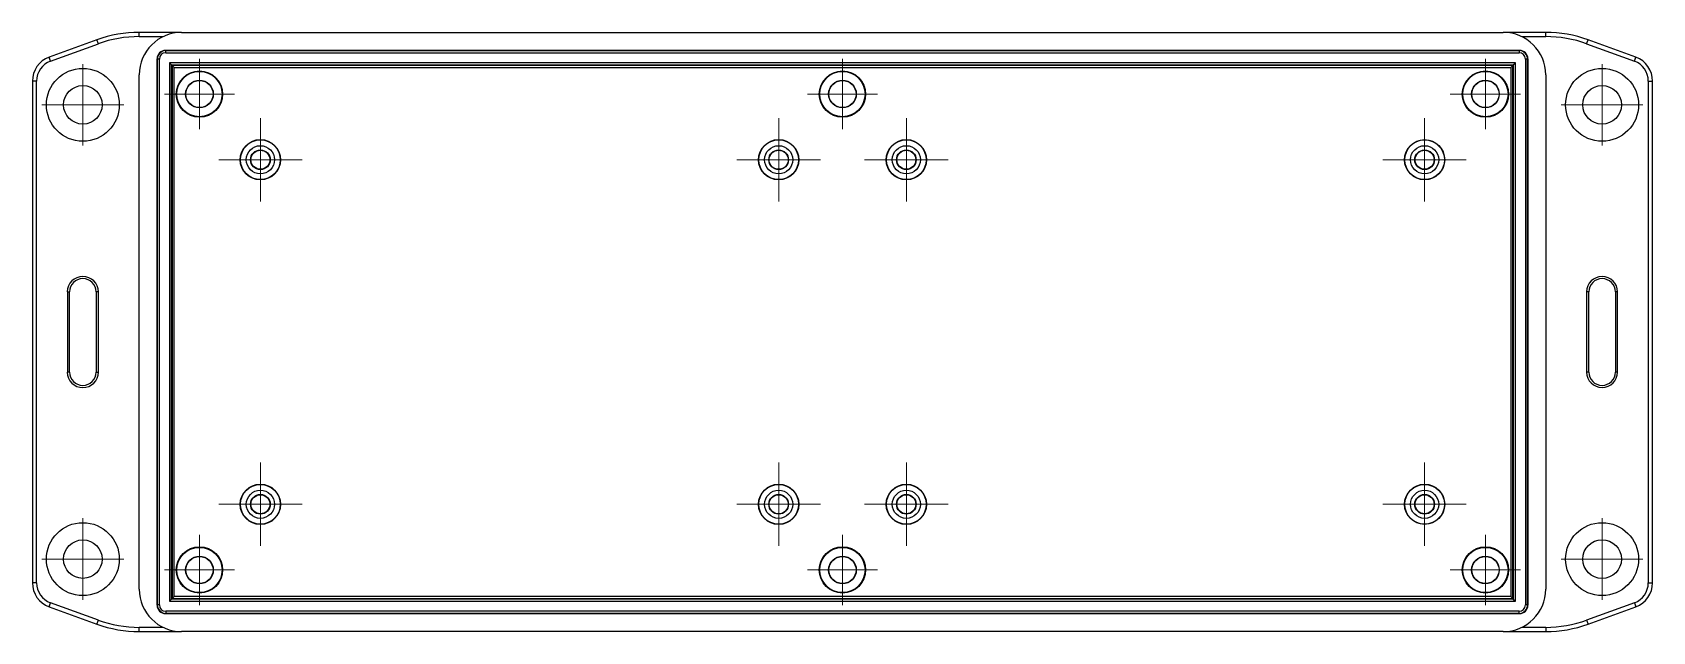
# Model space of a CAD drawing. Header units: millimetres. Extents: x 141 to 332, y 114 to 185.
import ezdxf

# ---------------------------------------------------------------- set-up
doc = ezdxf.new("R2010")
doc.units = ezdxf.units.MM

# ---------------------------------------------------------------- blocks, each defined once
blk = doc.blocks.new('SW_CENTERMARKSYMBOL_0')
at = {"color": 0, "linetype": 'Continuous', "lineweight": 18}
for p, q in [((0, 2.54), (0, 4.14)), ((0, 0), (0, 2.54)), ((-2.54, 0), (-4.14, 0)), ((0, 0), (-2.54, 0)), ((0, 0), (0, -2.54)), ((0, 0), (2.54, 0)), ((2.54, 0), (4.14, 0)), ((0, -2.54), (0, -4.14))]:
    blk.add_line(p, q, dxfattribs=at)
blk = doc.blocks.new('SW_CENTERMARKSYMBOL_1')
at = {"color": 0, "linetype": 'Continuous', "lineweight": 18}
for p, q in [((0, 2.54), (0, 4.14)), ((0, 0), (0, 2.54)), ((-2.54, 0), (-4.14, 0)), ((0, 0), (-2.54, 0)), ((0, 0), (0, -2.54)), ((0, 0), (2.54, 0)), ((2.54, 0), (4.14, 0)), ((0, -2.54), (0, -4.14))]:
    blk.add_line(p, q, dxfattribs=at)
blk = doc.blocks.new('SW_CENTERMARKSYMBOL_2')
at = {"color": 0, "linetype": 'Continuous', "lineweight": 18}
for p, q in [((0, 2.54), (0, 4.14)), ((0, 0), (0, 2.54)), ((-2.54, 0), (-4.14, 0)), ((0, 0), (-2.54, 0)), ((0, 0), (0, -2.54)), ((0, 0), (2.54, 0)), ((2.54, 0), (4.14, 0)), ((0, -2.54), (0, -4.14))]:
    blk.add_line(p, q, dxfattribs=at)
blk = doc.blocks.new('SW_CENTERMARKSYMBOL_3')
at = {"color": 0, "linetype": 'Continuous', "lineweight": 18}
for p, q in [((0, 2.54), (0, 4.14)), ((0, 0), (0, 2.54)), ((-2.54, 0), (-4.14, 0)), ((0, 0), (-2.54, 0)), ((0, 0), (0, -2.54)), ((0, 0), (2.54, 0)), ((2.54, 0), (4.14, 0)), ((0, -2.54), (0, -4.14))]:
    blk.add_line(p, q, dxfattribs=at)
blk = doc.blocks.new('SW_CENTERMARKSYMBOL_4')
at = {"color": 0, "linetype": 'Continuous', "lineweight": 18}
for p, q in [((0, 2.54), (0, 4.14)), ((0, 0), (0, 2.54)), ((-2.54, 0), (-4.14, 0)), ((0, 0), (-2.54, 0)), ((0, 0), (0, -2.54)), ((0, 0), (2.54, 0)), ((2.54, 0), (4.14, 0)), ((0, -2.54), (0, -4.14))]:
    blk.add_line(p, q, dxfattribs=at)
blk = doc.blocks.new('SW_CENTERMARKSYMBOL_5')
at = {"color": 0, "linetype": 'Continuous', "lineweight": 18}
for p, q in [((0, 2.54), (0, 4.14)), ((0, 0), (0, 2.54)), ((-2.54, 0), (-4.14, 0)), ((0, 0), (-2.54, 0)), ((0, 0), (0, -2.54)), ((0, 0), (2.54, 0)), ((2.54, 0), (4.14, 0)), ((0, -2.54), (0, -4.14))]:
    blk.add_line(p, q, dxfattribs=at)
blk = doc.blocks.new('SW_CENTERMARKSYMBOL_6')
at = {"color": 0, "linetype": 'Continuous', "lineweight": 18}
for p, q in [((0, 2.54), (0, 4.815)), ((0, 0), (0, 2.54)), ((-2.54, 0), (-4.815, 0)), ((0, 0), (-2.54, 0)), ((0, 0), (0, -2.54)), ((0, 0), (2.54, 0)), ((2.54, 0), (4.815, 0)), ((0, -2.54), (0, -4.815))]:
    blk.add_line(p, q, dxfattribs=at)
blk = doc.blocks.new('SW_CENTERMARKSYMBOL_7')
at = {"color": 0, "linetype": 'Continuous', "lineweight": 18}
for p, q in [((0, 2.54), (0, 4.815)), ((0, 0), (0, 2.54)), ((-2.54, 0), (-4.815, 0)), ((0, 0), (-2.54, 0)), ((0, 0), (0, -2.54)), ((0, 0), (2.54, 0)), ((2.54, 0), (4.815, 0)), ((0, -2.54), (0, -4.815))]:
    blk.add_line(p, q, dxfattribs=at)
blk = doc.blocks.new('SW_CENTERMARKSYMBOL_8')
at = {"color": 0, "linetype": 'Continuous', "lineweight": 18}
for p, q in [((0, 2.54), (0, 4.815)), ((0, 0), (0, 2.54)), ((-2.54, 0), (-4.815, 0)), ((0, 0), (-2.54, 0)), ((0, 0), (0, -2.54)), ((0, 0), (2.54, 0)), ((2.54, 0), (4.815, 0)), ((0, -2.54), (0, -4.815))]:
    blk.add_line(p, q, dxfattribs=at)
blk = doc.blocks.new('SW_CENTERMARKSYMBOL_9')
at = {"color": 0, "linetype": 'Continuous', "lineweight": 18}
for p, q in [((0, 2.54), (0, 4.815)), ((0, 0), (0, 2.54)), ((-2.54, 0), (-4.815, 0)), ((0, 0), (-2.54, 0)), ((0, 0), (0, -2.54)), ((0, 0), (2.54, 0)), ((2.54, 0), (4.815, 0)), ((0, -2.54), (0, -4.815))]:
    blk.add_line(p, q, dxfattribs=at)
blk = doc.blocks.new('SW_CENTERMARKSYMBOL_10')
at = {"color": 0, "linetype": 'Continuous', "lineweight": 18}
for p, q in [((0, 2.54), (0, 4.915)), ((0, 0), (0, 2.54)), ((-2.54, 0), (-4.915, 0)), ((0, 0), (-2.54, 0)), ((0, 0), (0, -2.54)), ((0, 0), (2.54, 0)), ((2.54, 0), (4.915, 0)), ((0, -2.54), (0, -4.915))]:
    blk.add_line(p, q, dxfattribs=at)
blk = doc.blocks.new('SW_CENTERMARKSYMBOL_11')
at = {"color": 0, "linetype": 'Continuous', "lineweight": 18}
for p, q in [((0, 2.54), (0, 4.915)), ((0, 0), (0, 2.54)), ((-2.54, 0), (-4.915, 0)), ((0, 0), (-2.54, 0)), ((0, 0), (0, -2.54)), ((0, 0), (2.54, 0)), ((2.54, 0), (4.915, 0)), ((0, -2.54), (0, -4.915))]:
    blk.add_line(p, q, dxfattribs=at)
blk = doc.blocks.new('SW_CENTERMARKSYMBOL_12')
at = {"color": 0, "linetype": 'Continuous', "lineweight": 18}
for p, q in [((0, 2.54), (0, 4.915)), ((0, 0), (0, 2.54)), ((-2.54, 0), (-4.915, 0)), ((0, 0), (-2.54, 0)), ((0, 0), (0, -2.54)), ((0, 0), (2.54, 0)), ((2.54, 0), (4.915, 0)), ((0, -2.54), (0, -4.915))]:
    blk.add_line(p, q, dxfattribs=at)
blk = doc.blocks.new('SW_CENTERMARKSYMBOL_13')
at = {"color": 0, "linetype": 'Continuous', "lineweight": 18}
for p, q in [((0, 2.54), (0, 4.915)), ((0, 0), (0, 2.54)), ((-2.54, 0), (-4.915, 0)), ((0, 0), (-2.54, 0)), ((0, 0), (0, -2.54)), ((0, 0), (2.54, 0)), ((2.54, 0), (4.915, 0)), ((0, -2.54), (0, -4.915))]:
    blk.add_line(p, q, dxfattribs=at)
blk = doc.blocks.new('SW_CENTERMARKSYMBOL_14')
at = {"color": 0, "linetype": 'Continuous', "lineweight": 18}
for p, q in [((0, 2.54), (0, 4.915)), ((0, 0), (0, 2.54)), ((-2.54, 0), (-4.915, 0)), ((0, 0), (-2.54, 0)), ((0, 0), (0, -2.54)), ((0, 0), (2.54, 0)), ((2.54, 0), (4.915, 0)), ((0, -2.54), (0, -4.915))]:
    blk.add_line(p, q, dxfattribs=at)
blk = doc.blocks.new('SW_CENTERMARKSYMBOL_15')
at = {"color": 0, "linetype": 'Continuous', "lineweight": 18}
for p, q in [((0, 2.54), (0, 4.915)), ((0, 0), (0, 2.54)), ((-2.54, 0), (-4.915, 0)), ((0, 0), (-2.54, 0)), ((0, 0), (0, -2.54)), ((0, 0), (2.54, 0)), ((2.54, 0), (4.915, 0)), ((0, -2.54), (0, -4.915))]:
    blk.add_line(p, q, dxfattribs=at)
blk = doc.blocks.new('SW_CENTERMARKSYMBOL_16')
at = {"color": 0, "linetype": 'Continuous', "lineweight": 18}
for p, q in [((0, 2.54), (0, 4.915)), ((0, 0), (0, 2.54)), ((-2.54, 0), (-4.915, 0)), ((0, 0), (-2.54, 0)), ((0, 0), (0, -2.54)), ((0, 0), (2.54, 0)), ((2.54, 0), (4.915, 0)), ((0, -2.54), (0, -4.915))]:
    blk.add_line(p, q, dxfattribs=at)
blk = doc.blocks.new('SW_CENTERMARKSYMBOL_17')
at = {"color": 0, "linetype": 'Continuous', "lineweight": 18}
for p, q in [((0, 2.54), (0, 4.915)), ((0, 0), (0, 2.54)), ((-2.54, 0), (-4.915, 0)), ((0, 0), (-2.54, 0)), ((0, 0), (0, -2.54)), ((0, 0), (2.54, 0)), ((2.54, 0), (4.915, 0)), ((0, -2.54), (0, -4.915))]:
    blk.add_line(p, q, dxfattribs=at)

msp = doc.modelspace()

# ---------------------------------------------------------------- linework, layer by layer
at = {"color": 7, "linetype": 'Continuous', "lineweight": 25}
for p, q in [((148.19, 184), (142.57, 181.95)), ((142.74, 181.48), (148.37, 183.53)), ((148.37, 183.53), (148.19, 184)), ((153.19, 184.38), (153.19, 184.88)), ((158.19, 184.88), (153.19, 184.88)), ((153.19, 184.38), (156.01, 184.38)), ((158.19, 184.88), (313.99, 184.88)), ((318.99, 184.88), (313.99, 184.88)), ((316.17, 184.38), (318.99, 184.38)), ((318.99, 184.38), (318.99, 184.88)), ((323.82, 183.53), (323.99, 184)), ((323.82, 183.53), (329.45, 181.48)), ((329.62, 181.95), (323.99, 184)), ((142.74, 181.48), (142.57, 181.95)), ((155.29, 181.75), (155.32, 181.72)), ((155.29, 117.3), (155.29, 181.75)), ((155.32, 181.72), (155.32, 117.33)), ((155.57, 117.33), (155.57, 181.72)), ((156.32, 182.72), (156.29, 182.75)), ((156.29, 182.75), (315.89, 182.75)), ((315.86, 182.72), (156.32, 182.72)), ((156.32, 182.47), (315.86, 182.47)), ((315.89, 182.75), (315.86, 182.72)), ((316.61, 181.72), (316.61, 117.33)), ((316.86, 181.72), (316.89, 181.75)), ((316.86, 117.33), (316.86, 181.72)), ((316.89, 181.75), (316.89, 117.3)), ((329.45, 181.48), (329.62, 181.95)), ((153.19, 119.18), (153.19, 179.88)), ((315.42, 181.28), (156.76, 181.28)), ((156.76, 181.28), (156.76, 117.77)), ((157.01, 181.03), (156.76, 181.28)), ((157.01, 181.03), (315.17, 181.03)), ((157.01, 118.02), (157.01, 181.03)), ((157.01, 181.03), (157.07, 180.97)), ((315.12, 180.97), (157.07, 180.97)), ((157.07, 180.97), (157.07, 118.08)), ((157.32, 180.72), (157.07, 180.97)), ((157.32, 180.72), (314.87, 180.72)), ((157.32, 118.33), (157.32, 180.72)), ((314.87, 180.72), (315.12, 180.97)), ((314.87, 180.72), (314.87, 118.33)), ((315.17, 181.03), (315.12, 180.97)), ((315.12, 118.08), (315.12, 180.97)), ((315.17, 181.03), (315.42, 181.28)), ((315.17, 181.03), (315.17, 118.02)), ((315.42, 117.77), (315.42, 181.28)), ((318.99, 179.88), (318.99, 119.18)), ((141.09, 179.13), (140.59, 179.13)), ((140.59, 179.13), (140.59, 119.93)), ((141.09, 119.93), (141.09, 179.13)), ((331.09, 179.13), (331.09, 119.93)), ((331.09, 179.13), (331.59, 179.13)), ((331.59, 119.93), (331.59, 179.13)), ((144.72, 154.25), (144.72, 144.8)), ((144.72, 154.25), (144.97, 154.25)), ((144.97, 144.8), (144.97, 154.25)), ((148.12, 154.25), (148.12, 144.8)), ((148.37, 154.25), (148.12, 154.25)), ((148.37, 144.8), (148.37, 154.25)), ((323.82, 154.25), (323.82, 144.8)), ((324.07, 144.8), (324.07, 154.25)), ((327.47, 154.25), (327.22, 154.25)), ((327.22, 154.25), (327.22, 144.8)), ((327.47, 144.8), (327.47, 154.25)), ((144.97, 144.8), (144.72, 144.8)), ((148.12, 144.8), (148.37, 144.8)), ((324.07, 144.8), (323.82, 144.8)), ((327.47, 144.8), (327.22, 144.8)), ((141.09, 119.93), (140.59, 119.93)), ((331.09, 119.93), (331.59, 119.93)), ((142.57, 117.11), (142.74, 117.58)), ((142.57, 117.11), (148.19, 115.06)), ((148.37, 115.53), (142.74, 117.58)), ((155.32, 117.33), (155.29, 117.3)), ((315.86, 116.58), (156.32, 116.58)), ((156.76, 117.77), (157.01, 118.02)), ((156.76, 117.77), (315.42, 117.77)), ((157.07, 118.08), (157.01, 118.02)), ((315.17, 118.02), (157.01, 118.02)), ((157.32, 118.33), (157.07, 118.08)), ((157.07, 118.08), (315.12, 118.08)), ((314.87, 118.33), (157.32, 118.33)), ((314.87, 118.33), (315.12, 118.08)), ((315.17, 118.02), (315.12, 118.08)), ((315.17, 118.02), (315.42, 117.77)), ((316.89, 117.3), (316.86, 117.33)), ((329.45, 117.58), (323.82, 115.53)), ((323.99, 115.06), (329.62, 117.11)), ((329.45, 117.58), (329.62, 117.11)), ((148.19, 115.06), (148.37, 115.53)), ((156.01, 114.68), (153.19, 114.68)), ((153.19, 114.18), (153.19, 114.68)), ((156.29, 116.3), (156.32, 116.33)), ((315.89, 116.3), (156.29, 116.3)), ((156.32, 116.33), (315.86, 116.33)), ((315.86, 116.33), (315.89, 116.3)), ((318.99, 114.68), (316.17, 114.68)), ((318.99, 114.68), (318.99, 114.18)), ((323.82, 115.53), (323.99, 115.06)), ((153.19, 114.18), (158.19, 114.18)), ((313.99, 114.18), (158.19, 114.18)), ((313.99, 114.18), (318.99, 114.18))]:
    msp.add_line(p, q, dxfattribs=at)
for centre, radius in [((146.54, 176.33), 4.3), ((160.29, 177.6), 2.73), ((160.29, 177.6), 2.67), ((236.09, 177.6), 2.73), ((236.09, 177.6), 2.67), ((311.89, 177.6), 2.73), ((311.89, 177.6), 2.67), ((325.64, 176.33), 4.3), ((146.54, 176.33), 2.27), ((160.29, 177.6), 1.63), ((160.29, 177.6), 1.6), ((236.09, 177.6), 1.63), ((236.09, 177.6), 1.6), ((311.89, 177.6), 1.63), ((311.89, 177.6), 1.6), ((325.64, 176.33), 2.28), ((167.47, 169.85), 2.38), ((167.47, 169.85), 2.34), ((228.57, 169.85), 2.38), ((228.57, 169.85), 2.34), ((243.62, 169.85), 2.38), ((243.62, 169.85), 2.34), ((304.72, 169.85), 2.37), ((304.72, 169.85), 2.34), ((167.47, 169.85), 1.66), ((167.47, 169.85), 1.16), ((167.47, 169.85), 1.12), ((228.57, 169.85), 1.66), ((228.57, 169.85), 1.16), ((228.57, 169.85), 1.13), ((243.62, 169.85), 1.66), ((243.62, 169.85), 1.16), ((243.62, 169.85), 1.12), ((304.72, 169.85), 1.66), ((304.72, 169.85), 1.16), ((304.72, 169.85), 1.12), ((167.47, 129.2), 2.38), ((167.47, 129.2), 2.34), ((167.47, 129.2), 1.66), ((167.47, 129.2), 1.16), ((167.47, 129.2), 1.12), ((228.57, 129.2), 2.38), ((228.57, 129.2), 2.34), ((228.57, 129.2), 1.66), ((228.57, 129.2), 1.16), ((228.57, 129.2), 1.13), ((243.62, 129.2), 2.38), ((243.62, 129.2), 2.34), ((243.62, 129.2), 1.66), ((243.62, 129.2), 1.16), ((243.62, 129.2), 1.12), ((304.72, 129.2), 2.37), ((304.72, 129.2), 2.34), ((304.72, 129.2), 1.66), ((304.72, 129.2), 1.16), ((304.72, 129.2), 1.12), ((146.54, 122.73), 4.3), ((325.64, 122.73), 4.3), ((146.54, 122.73), 2.27), ((160.29, 121.45), 2.73), ((236.09, 121.45), 2.73), ((311.89, 121.45), 2.73), ((325.64, 122.73), 2.28), ((160.29, 121.45), 2.67), ((160.29, 121.45), 1.63), ((160.29, 121.45), 1.6), ((236.09, 121.45), 2.67), ((236.09, 121.45), 1.63), ((236.09, 121.45), 1.6), ((311.89, 121.45), 2.67), ((311.89, 121.45), 1.63), ((311.89, 121.45), 1.6)]:
    msp.add_circle(centre, radius, dxfattribs=at)
for centre, radius, start, end in [((153.19, 170.26), 14.62, 90, 110), ((153.19, 170.26), 14.12, 90, 110), ((158.19, 179.88), 5, 90, 180), ((313.99, 179.88), 5, 0, 90), ((318.99, 170.26), 14.62, 70, 90), ((318.99, 170.26), 14.12, 70, 90), ((143.59, 179.13), 3, 110, 180), ((143.59, 179.13), 2.5, 110, 180), ((328.59, 179.13), 2.5, 0, 70), ((328.59, 179.13), 3, 0, 70), ((146.54, 154.25), 1.83, 0, 180), ((146.54, 154.25), 1.57, 0, 180), ((325.64, 154.25), 1.83, 0, 179.8999), ((325.64, 154.25), 1.57, 0, 179.8923), ((146.54, 144.8), 1.83, 180, 0), ((146.54, 144.8), 1.57, 180, 0), ((325.64, 144.8), 1.82, 180, 0), ((325.64, 144.8), 1.57, 180, 0), ((143.59, 119.93), 3, 180, 250), ((143.59, 119.93), 2.5, 180, 250), ((158.19, 119.18), 5, 180, 270), ((313.99, 119.18), 5, 270, 0), ((328.59, 119.93), 2.5, 290, 0), ((328.59, 119.93), 3, 290, 0), ((153.19, 128.8), 14.62, 250, 270), ((153.19, 128.8), 14.12, 250, 270), ((318.99, 128.8), 14.12, 270, 290), ((318.99, 128.8), 14.62, 270, 290)]:
    msp.add_arc(centre, radius, start, end, dxfattribs=at)
for centre, major_axis in [((156.29, 181.75), (-0.707, 0.707)), ((156.32, 181.72), (-0.53, 0.53)), ((315.86, 181.72), (0.53, 0.53)), ((315.89, 181.75), (0.707, 0.707)), ((156.29, 117.3), (-0.707, -0.707)), ((156.32, 117.33), (-0.53, -0.53)), ((315.86, 117.33), (0.53, -0.53)), ((315.89, 117.3), (0.707, -0.707))]:
    msp.add_ellipse(centre, major_axis=major_axis, ratio=0.999695, start_param=5.497939, end_param=7.068431, dxfattribs=at)
for points in [[(156.32, 182.72), (156.06, 182.72), (155.8, 182.61), (155.43, 182.24), (155.32, 181.98), (155.32, 181.72)], [(155.57, 181.72), (155.51, 181.72), (155.45, 181.72), (155.35, 181.72), (155.33, 181.72), (155.32, 181.72)], [(316.86, 181.72), (316.86, 181.98), (316.75, 182.24), (316.39, 182.61), (316.13, 182.72), (315.86, 182.72)], [(316.86, 181.72), (316.86, 181.72), (316.84, 181.72), (316.74, 181.72), (316.68, 181.72), (316.61, 181.72)], [(324.07, 154.25), (324.07, 154.25), (324.04, 154.25), (323.95, 154.25), (323.88, 154.25), (323.82, 154.25)], [(155.32, 117.33), (155.32, 117.07), (155.43, 116.81), (155.8, 116.44), (156.06, 116.33), (156.32, 116.33)], [(156.32, 116.58), (156.32, 116.52), (156.32, 116.45), (156.32, 116.36), (156.32, 116.33), (156.32, 116.33)], [(315.86, 116.33), (316.13, 116.33), (316.38, 116.44), (316.76, 116.81), (316.86, 117.07), (316.86, 117.33)], [(315.86, 116.33), (315.86, 116.33), (315.86, 116.36), (315.86, 116.45), (315.86, 116.52), (315.86, 116.58)]]:
    msp.add_open_spline(points, degree=3, knots=[0, 0, 0, 0, 0.5, 0.5, 1, 1, 1, 1], dxfattribs=at)
for points in [[(156.32, 182.47), (156.32, 182.54), (156.32, 182.66), (156.32, 182.72), (156.32, 182.72)], [(315.86, 182.72), (315.86, 182.72), (315.86, 182.66), (315.86, 182.54), (315.86, 182.47)], [(155.57, 117.33), (155.51, 117.33), (155.38, 117.33), (155.33, 117.33), (155.32, 117.33)], [(316.86, 117.33), (316.86, 117.33), (316.81, 117.33), (316.68, 117.33), (316.61, 117.33)]]:
    msp.add_open_spline(points, degree=3, dxfattribs=at)

# ---------------------------------------------------------------- block references
at = {"color": 7, "linetype": 'Continuous', "lineweight": 18}
for name, p in [('SW_CENTERMARKSYMBOL_1', (160.29, 177.6)), ('SW_CENTERMARKSYMBOL_4', (236.09, 177.6)), ('SW_CENTERMARKSYMBOL_3', (311.89, 177.6)), ('SW_CENTERMARKSYMBOL_7', (146.54, 176.33)), ('SW_CENTERMARKSYMBOL_9', (325.64, 176.33)), ('SW_CENTERMARKSYMBOL_14', (167.47, 169.85)), ('SW_CENTERMARKSYMBOL_16', (228.57, 169.85)), ('SW_CENTERMARKSYMBOL_10', (243.62, 169.85)), ('SW_CENTERMARKSYMBOL_12', (304.72, 169.85)), ('SW_CENTERMARKSYMBOL_13', (167.47, 129.2)), ('SW_CENTERMARKSYMBOL_11', (228.57, 129.2)), ('SW_CENTERMARKSYMBOL_17', (243.62, 129.2)), ('SW_CENTERMARKSYMBOL_15', (304.72, 129.2)), ('SW_CENTERMARKSYMBOL_8', (146.54, 122.73)), ('SW_CENTERMARKSYMBOL_6', (325.64, 122.73)), ('SW_CENTERMARKSYMBOL_0', (160.29, 121.45)), ('SW_CENTERMARKSYMBOL_5', (236.09, 121.45)), ('SW_CENTERMARKSYMBOL_2', (311.89, 121.45))]:
    msp.add_blockref(name, p, dxfattribs=at)

doc.saveas('drawing.dxf')
